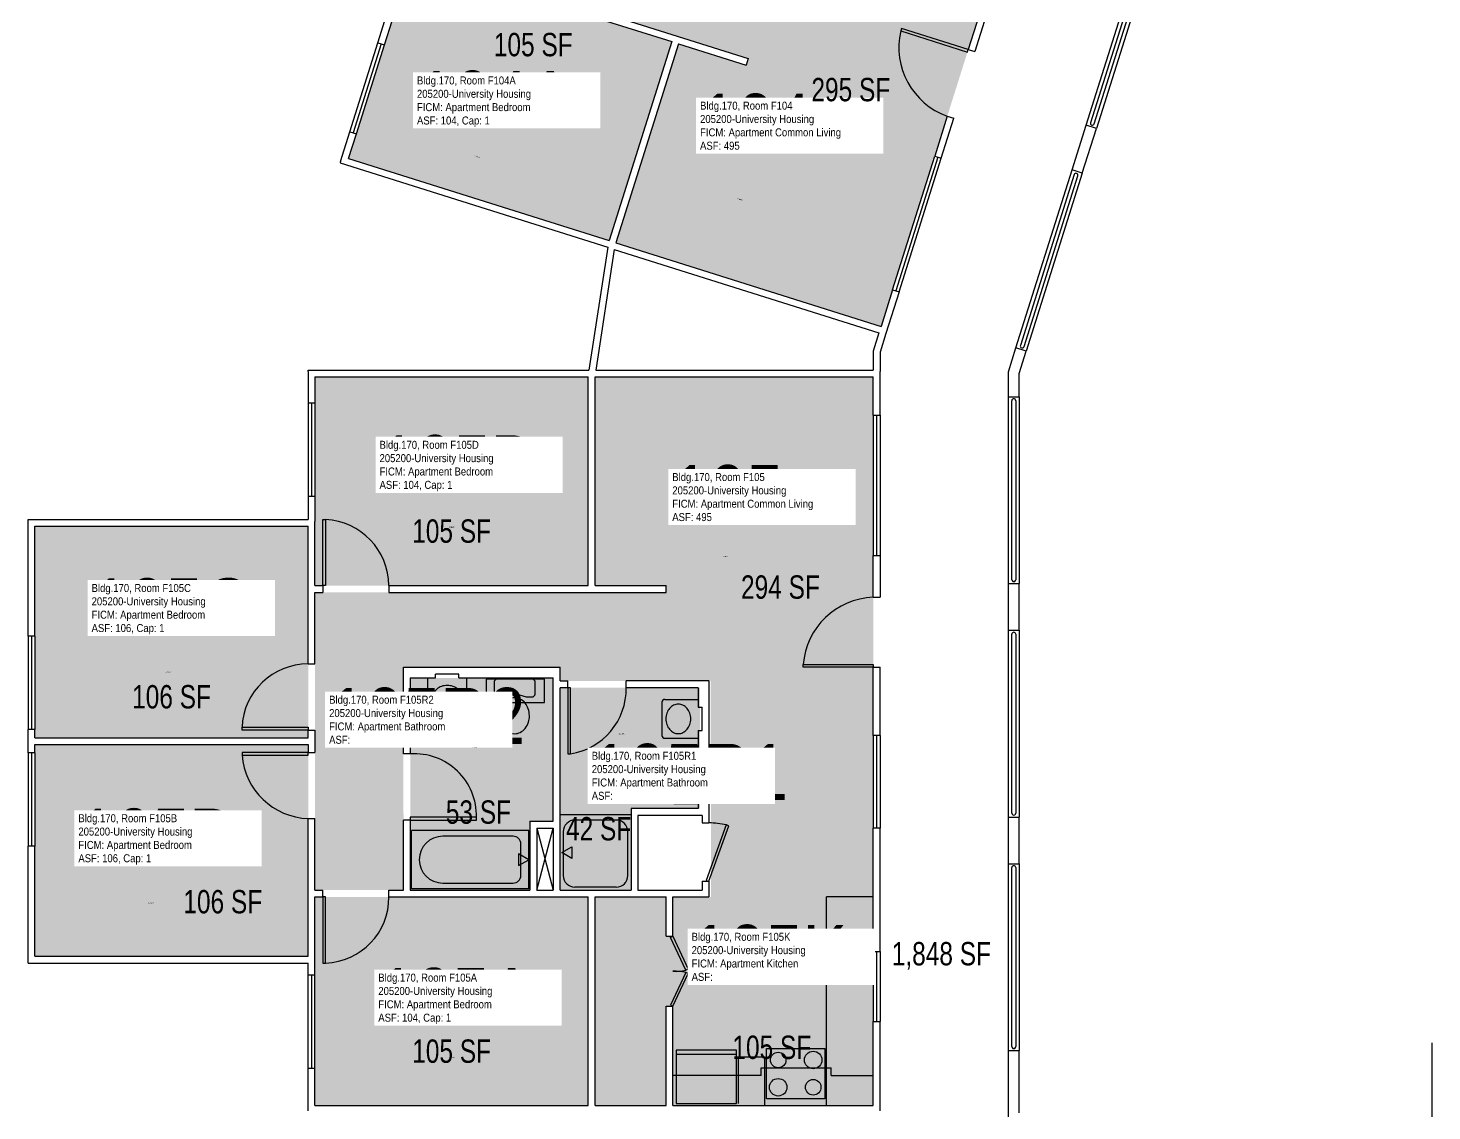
# Model space of a CAD drawing. Header units: inches. Extents: x -56 to 1071, y -144 to 3121.
# Drawn here: x -56 to 665, y 1519 to 2076 of the extents above; entities that cross this region are included whole.
import ezdxf
from ezdxf.enums import TextEntityAlignment as Align

# ---------------------------------------------------------------- set-up
doc = ezdxf.new("R2010")
doc.units = ezdxf.units.IN
doc.header["$LTSCALE"] = 10
doc.header["$MEASUREMENT"] = 0
for name, color, linetype in [('A-DOOR', 2, 'CONTINUOUS'), ('A-FLOR', 3, 'CONTINUOUS'), ('A-GLAZ', 1, 'CONTINUOUS'), ('A-IDEN-RNUM', 7, 'CONTINUOUS'), ('A-IDEN-SNUM', 4, 'CONTINUOUS'), ('A-IDEN-VNUM', 4, 'CONTINUOUS'), ('A-WALL', 5, 'CONTINUOUS'), ('AREA-TEXT', 3, 'CONTINUOUS'), ('P-SANR-FIXT', 2, 'CONTINUOUS'), ('Rooms-Category-Color', 7, 'CONTINUOUS'), ('Rooms-College-Color', 7, 'CONTINUOUS'), ('Rooms-Department-Color', 7, 'CONTINUOUS'), ('Rooms-Division-Color', 7, 'CONTINUOUS'), ('Rooms-Information', 7, 'CONTINUOUS')]:
    doc.layers.add(name, color=color, linetype=linetype)
doc.styles.add('CP_AREA', font='arial.ttf', dxfattribs={"height": 15})
doc.styles.add('CP_ROOMSNUMBER', font='arial.ttf', dxfattribs={"height": 1})
doc.styles.add('CP_ROOMVNUMBER', font='arial.ttf', dxfattribs={"width": 0.85, "height": 0.075})

msp = doc.modelspace()

# ---------------------------------------------------------------- hatches: boundary and pattern name
at = {"layer": 'Rooms-Category-Color', "true_color": 0x728ef3}
for points in [[(187.61, 2260.06), (141.6, 2114.15), (313.74, 2059.87), (312.69, 2056.53), (277.88, 2067.51), (245.63, 1965.22), (382.01, 1922.22), (462.37, 2177.1), (381.78, 2202.51), (348.4, 2096.65), (275.45, 2119.65), (273.34, 2112.97), (196.57, 2137.17), (231, 2246.38)], [(274.54, 2068.56), (242.29, 1966.27), (108.29, 2008.51), (140.54, 2110.8)], [(231.51, 1789), (231.51, 1896.25), (91.01, 1896.25), (91.01, 1789)], [(91.02, 1632.49), (91.02, 1785.49), (271.52, 1785.49), (271.52, 1788.99), (235.02, 1788.99), (235.02, 1896.24), (378.01, 1896.25), (378.02, 1629), (294.52, 1628.99), (294.51, 1739.99), (217.02, 1739.99), (217.01, 1747), (136.51, 1747), (136.52, 1632.49)], [(87.51, 1819.5), (87.51, 1710.75), (-52.99, 1710.75), (-52.99, 1819.5)], [(140.02, 1632.49), (140.02, 1741.5), (213.51, 1741.5), (213.51, 1667.87), (201.52, 1667.87), (201.52, 1632.49)], [(217.02, 1632.49), (217.02, 1736.49), (289.01, 1736.49), (289.01, 1674.37), (253.52, 1674.37), (253.52, 1632.49)], [(87.51, 1707.25), (87.51, 1598.5), (-52.99, 1598.5), (-52.99, 1707.25)], [(91.01, 1629), (91.01, 1521.75), (231.51, 1521.75), (231.51, 1629)], [(235.02, 1521.74), (235.02, 1628.99), (271.52, 1628.99), (271.51, 1608.75), (275.02, 1608.75), (275.02, 1628.99), (378.02, 1629), (378.02, 1521.75), (275.02, 1521.74), (275.02, 1572.75), (271.52, 1572.75), (271.52, 1521.74), (235.02, 1521.74)]]:
    msp.add_hatch(color=171, dxfattribs=at).paths.add_polyline_path(points)
at = {"layer": 'Rooms-College-Color', "true_color": 0xadadad}
for points in [[(187.61, 2260.06), (141.6, 2114.15), (313.74, 2059.87), (312.69, 2056.53), (277.88, 2067.51), (245.63, 1965.22), (382.01, 1922.22), (462.37, 2177.1), (381.78, 2202.51), (348.4, 2096.65), (275.45, 2119.65), (273.34, 2112.97), (196.57, 2137.17), (231, 2246.38)], [(274.54, 2068.56), (242.29, 1966.27), (108.29, 2008.51), (140.54, 2110.8)], [(231.51, 1789), (231.51, 1896.25), (91.01, 1896.25), (91.01, 1789)], [(91.02, 1632.49), (91.02, 1785.49), (271.52, 1785.49), (271.52, 1788.99), (235.02, 1788.99), (235.02, 1896.24), (378.01, 1896.25), (378.02, 1629), (294.52, 1628.99), (294.51, 1739.99), (217.02, 1739.99), (217.01, 1747), (136.51, 1747), (136.52, 1632.49)], [(87.51, 1819.5), (87.51, 1710.75), (-52.99, 1710.75), (-52.99, 1819.5)], [(140.02, 1632.49), (140.02, 1741.5), (213.51, 1741.5), (213.51, 1667.87), (201.52, 1667.87), (201.52, 1632.49)], [(217.02, 1632.49), (217.02, 1736.49), (289.01, 1736.49), (289.01, 1674.37), (253.52, 1674.37), (253.52, 1632.49)], [(87.51, 1707.25), (87.51, 1598.5), (-52.99, 1598.5), (-52.99, 1707.25)], [(91.01, 1629), (91.01, 1521.75), (231.51, 1521.75), (231.51, 1629)], [(235.02, 1521.74), (235.02, 1628.99), (271.52, 1628.99), (271.51, 1608.75), (275.02, 1608.75), (275.02, 1628.99), (378.02, 1629), (378.02, 1521.75), (275.02, 1521.74), (275.02, 1572.75), (271.52, 1572.75), (271.52, 1521.74), (235.02, 1521.74)]]:
    msp.add_hatch(color=253, dxfattribs=at).paths.add_polyline_path(points)
at = {"layer": 'Rooms-Department-Color', "true_color": 0x604aed}
for points in [[(187.61, 2260.06), (141.6, 2114.15), (313.74, 2059.87), (312.69, 2056.53), (277.88, 2067.51), (245.63, 1965.22), (382.01, 1922.22), (462.37, 2177.1), (381.78, 2202.51), (348.4, 2096.65), (275.45, 2119.65), (273.34, 2112.97), (196.57, 2137.17), (231, 2246.38)], [(274.54, 2068.56), (242.29, 1966.27), (108.29, 2008.51), (140.54, 2110.8)], [(231.51, 1789), (231.51, 1896.25), (91.01, 1896.25), (91.01, 1789)], [(91.02, 1632.49), (91.02, 1785.49), (271.52, 1785.49), (271.52, 1788.99), (235.02, 1788.99), (235.02, 1896.24), (378.01, 1896.25), (378.02, 1629), (294.52, 1628.99), (294.51, 1739.99), (217.02, 1739.99), (217.01, 1747), (136.51, 1747), (136.52, 1632.49)], [(87.51, 1819.5), (87.51, 1710.75), (-52.99, 1710.75), (-52.99, 1819.5)], [(140.02, 1632.49), (140.02, 1741.5), (213.51, 1741.5), (213.51, 1667.87), (201.52, 1667.87), (201.52, 1632.49)], [(217.02, 1632.49), (217.02, 1736.49), (289.01, 1736.49), (289.01, 1674.37), (253.52, 1674.37), (253.52, 1632.49)], [(87.51, 1707.25), (87.51, 1598.5), (-52.99, 1598.5), (-52.99, 1707.25)], [(91.01, 1629), (91.01, 1521.75), (231.51, 1521.75), (231.51, 1629)], [(235.02, 1521.74), (235.02, 1628.99), (271.52, 1628.99), (271.51, 1608.75), (275.02, 1608.75), (275.02, 1628.99), (378.02, 1629), (378.02, 1521.75), (275.02, 1521.74), (275.02, 1572.75), (271.52, 1572.75), (271.52, 1521.74), (235.02, 1521.74)]]:
    msp.add_hatch(color=173, dxfattribs=at).paths.add_polyline_path(points)
at = {"layer": 'Rooms-Division-Color', "true_color": 0x604aed}
for points in [[(187.61, 2260.06), (141.6, 2114.15), (313.74, 2059.87), (312.69, 2056.53), (277.88, 2067.51), (245.63, 1965.22), (382.01, 1922.22), (462.37, 2177.1), (381.78, 2202.51), (348.4, 2096.65), (275.45, 2119.65), (273.34, 2112.97), (196.57, 2137.17), (231, 2246.38)], [(274.54, 2068.56), (242.29, 1966.27), (108.29, 2008.51), (140.54, 2110.8)], [(231.51, 1789), (231.51, 1896.25), (91.01, 1896.25), (91.01, 1789)], [(91.02, 1632.49), (91.02, 1785.49), (271.52, 1785.49), (271.52, 1788.99), (235.02, 1788.99), (235.02, 1896.24), (378.01, 1896.25), (378.02, 1629), (294.52, 1628.99), (294.51, 1739.99), (217.02, 1739.99), (217.01, 1747), (136.51, 1747), (136.52, 1632.49)], [(87.51, 1819.5), (87.51, 1710.75), (-52.99, 1710.75), (-52.99, 1819.5)], [(140.02, 1632.49), (140.02, 1741.5), (213.51, 1741.5), (213.51, 1667.87), (201.52, 1667.87), (201.52, 1632.49)], [(217.02, 1632.49), (217.02, 1736.49), (289.01, 1736.49), (289.01, 1674.37), (253.52, 1674.37), (253.52, 1632.49)], [(87.51, 1707.25), (87.51, 1598.5), (-52.99, 1598.5), (-52.99, 1707.25)], [(91.01, 1629), (91.01, 1521.75), (231.51, 1521.75), (231.51, 1629)], [(235.02, 1521.74), (235.02, 1628.99), (271.52, 1628.99), (271.51, 1608.75), (275.02, 1608.75), (275.02, 1628.99), (378.02, 1629), (378.02, 1521.75), (275.02, 1521.74), (275.02, 1572.75), (271.52, 1572.75), (271.52, 1521.74), (235.02, 1521.74)]]:
    msp.add_hatch(color=173, dxfattribs=at).paths.add_polyline_path(points)

# ---------------------------------------------------------------- linework, layer by layer
at = {"layer": 'A-DOOR'}
for p, q in [((392.55, 2075.39), (392.13, 2074.04)), ((392.13, 2074.04), (426.46, 2063.21)), ((426.89, 2064.56), (392.55, 2075.39)), ((426.46, 2063.21), (426.89, 2064.56)), ((95.01, 1823), (96.43, 1823)), ((95.01, 1789), (95.01, 1823)), ((96.43, 1823), (96.43, 1789)), ((96.43, 1789), (95.01, 1789)), ((342.01, 1748.41), (378.01, 1748.41)), ((342.01, 1747), (342.01, 1748.41)), ((378.01, 1747), (342.01, 1747)), ((378.01, 1748.41), (378.01, 1747)), ((221.01, 1736.5), (221.01, 1702.5)), ((222.43, 1736.5), (221.01, 1736.5)), ((222.43, 1702.5), (222.43, 1736.5)), ((53.51, 1716.16), (87.51, 1716.16)), ((53.51, 1714.75), (53.51, 1716.16)), ((87.51, 1714.75), (53.51, 1714.75)), ((87.51, 1716.16), (87.51, 1714.75)), ((53.51, 1703.25), (53.51, 1701.83)), ((87.51, 1703.25), (53.51, 1703.25)), ((87.51, 1701.83), (87.51, 1703.25)), ((53.51, 1701.83), (87.51, 1701.83)), ((221.01, 1702.5), (222.43, 1702.5)), ((174.01, 1669.91), (140.01, 1669.91)), ((140.01, 1669.91), (140.01, 1668.5)), ((140.01, 1668.5), (174.01, 1668.5)), ((174.01, 1668.5), (174.01, 1669.91)), ((302.48, 1665.96), (292.18, 1637.48)), ((293.51, 1637), (303.81, 1665.48)), ((303.81, 1665.48), (302.48, 1665.96)), ((292.18, 1637.48), (293.51, 1637)), ((95.01, 1629), (95.01, 1595)), ((96.43, 1629), (95.01, 1629)), ((96.43, 1595), (96.43, 1629)), ((273.73, 1608.15), (275.01, 1608.75)), ((281.61, 1591.3), (273.73, 1608.15)), ((275.01, 1608.75), (282.89, 1591.9)), ((95.01, 1595), (96.43, 1595)), ((281.61, 1590.19), (273.73, 1573.35)), ((275.01, 1572.75), (282.89, 1589.59)), ((282.89, 1591.9), (281.61, 1591.3)), ((282.89, 1589.59), (281.61, 1590.19)), ((273.73, 1573.35), (275.01, 1572.75))]:
    msp.add_line(p, q, dxfattribs=at)
for centre, radius, start, end in [((428.77, 2065.61), 37.6, 167.0536, 250.24935), ((94.63, 1788.66), 34.38, 0.55848, 87.00377), ((379.49, 1745.43), 37.6, 92.25231, 175.44805), ((87.46, 1714.77), 33.98, 89.91731, 177.64494), ((217.16, 1735.94), 33.85, 278.94866, 0.94473), ((88.83, 1704.66), 35.43, 184.57233, 267.86542), ((142.14, 1670.68), 31.88, 358.61692, 93.82083), ((292.59, 1620.46), 46.56, 77.73028, 88.86335), ((95.25, 1628.74), 33.77, 272.00499, 0.43276), ((276.18, 1616.42), 25.7, 267.39966, 282.20489), ((276.18, 1565.07), 25.7, 77.79511, 92.60034)]:
    msp.add_arc(centre, radius, start, end, dxfattribs=at)
at = {"layer": 'A-FLOR'}
for p, q in [((517.38, 2114.64), (489.72, 2026.9)), ((491.63, 2026.3), (519.29, 2114.04)), ((481.3, 2000.2), (453.64, 1912.45)), ((455.55, 1911.85), (483.21, 1999.59)), ((449.26, 1792.02), (449.26, 1884.02)), ((451.26, 1884.02), (451.26, 1792.02)), ((449.26, 1672.02), (449.26, 1764.02)), ((451.26, 1764.02), (451.26, 1672.02)), ((205.01, 1664.37), (213.51, 1632.5)), ((205.01, 1632.49), (213.51, 1664.37)), ((449.25, 1552.02), (449.26, 1644.02)), ((451.26, 1644.02), (451.25, 1552.02))]:
    msp.add_line(p, q, dxfattribs=at)
for centre, start, end in [((490.67, 2026.6), 162.5016, 342.5016), ((482.25, 1999.9), 342.5016, 162.5016), ((454.59, 1912.15), 162.5016, 342.5016), ((450.26, 1884.02), 359.9984, 179.9984), ((450.26, 1792.02), 179.9984, 359.9984), ((450.26, 1764.02), 359.9984, 179.9984), ((450.26, 1672.02), 179.9984, 359.9984), ((450.26, 1644.02), 359.9984, 179.9984), ((450.25, 1552.02), 179.9984, 359.9984)]:
    msp.add_arc(centre, 1, start, end, dxfattribs=at)
at = {"layer": 'A-GLAZ'}
for p, q in [((108.94, 2022.2), (123.37, 2067.98)), ((125.04, 2067.46), (110.61, 2021.68)), ((112.28, 2021.15), (126.71, 2066.93)), ((387.95, 1941.06), (409.6, 2009.72)), ((411.27, 2009.2), (389.62, 1940.53)), ((391.29, 1940), (412.94, 2008.67)), ((87.51, 1883), (87.51, 1835)), ((89.26, 1883), (89.26, 1835)), ((91.01, 1883), (91.01, 1835)), ((378.01, 1876.5), (378.01, 1804.5)), ((379.76, 1876.5), (379.76, 1804.5)), ((381.51, 1876.5), (381.51, 1804.5)), ((-56.49, 1763), (-56.49, 1715)), ((-54.74, 1763), (-54.74, 1715)), ((-52.99, 1763), (-52.99, 1715)), ((378.01, 1712), (378.01, 1664.25)), ((379.76, 1712), (379.76, 1664.25)), ((381.51, 1712), (381.51, 1664.25)), ((-56.49, 1703), (-56.49, 1655)), ((-54.74, 1703), (-54.74, 1655)), ((-52.99, 1703), (-52.99, 1655)), ((378.01, 1601), (378.01, 1565)), ((379.76, 1601), (379.76, 1565)), ((381.51, 1601), (381.51, 1565)), ((87.51, 1541), (87.51, 1589)), ((89.26, 1589), (89.26, 1541)), ((91.01, 1541), (91.01, 1589))]:
    msp.add_line(p, q, dxfattribs=at)
at = {"layer": 'A-WALL'}
for p, q in [((487.46, 2025.55), (516.32, 2117.1)), ((521.57, 2115.45), (492.7, 2023.89)), ((177.83, 2102.71), (313.74, 2059.87)), ((176.78, 2099.38), (274.54, 2068.56)), ((437.41, 2097.94), (426.89, 2064.56)), ((440.75, 2096.89), (430.22, 2063.51)), ((123.37, 2067.98), (126.98, 2079.43)), ((126.71, 2066.93), (130.62, 2079.33)), ((123.37, 2067.98), (126.71, 2066.93)), ((274.54, 2068.56), (242.29, 1966.27)), ((277.88, 2067.5), (245.63, 1965.22)), ((277.88, 2067.5), (312.69, 2056.53)), ((426.89, 2064.56), (430.22, 2063.51)), ((313.74, 2059.87), (312.69, 2056.53)), ((416.06, 2030.23), (409.6, 2009.72)), ((412.94, 2008.67), (419.4, 2029.18)), ((416.06, 2030.23), (419.4, 2029.18)), ((104.13, 2006.94), (108.94, 2022.2)), ((108.29, 2008.51), (112.28, 2021.15)), ((108.94, 2022.2), (112.28, 2021.15)), ((480.24, 2002.66), (487.46, 2025.55)), ((485.49, 2001), (492.7, 2023.89)), ((492.7, 2023.89), (487.46, 2025.55)), ((104.13, 2006.94), (103.9, 2006.23)), ((108.29, 2008.51), (242.29, 1966.27)), ((409.6, 2009.72), (412.94, 2008.67)), ((103.9, 2006.23), (241.49, 1962.85)), ((451.38, 1911.1), (480.24, 2002.66)), ((485.49, 2001), (456.62, 1909.44)), ((485.49, 2001), (480.24, 2002.66)), ((245.63, 1965.22), (382.01, 1922.22)), ((241.49, 1962.85), (231.78, 1899.75)), ((244.87, 1961.78), (235.32, 1899.75)), ((244.87, 1961.78), (380.96, 1918.87)), ((387.95, 1941.06), (382.01, 1922.22)), ((391.29, 1940), (384.52, 1918.54)), ((387.95, 1941.06), (391.29, 1940)), ((380.96, 1918.87), (378.01, 1909.54)), ((384.52, 1918.54), (381.51, 1909)), ((378.01, 1909.54), (378.01, 1899.75)), ((381.51, 1909), (381.51, 1899)), ((447.51, 1898.84), (451.38, 1911.1)), ((456.62, 1909.44), (451.38, 1911.1)), ((453.01, 1898), (456.62, 1909.44)), ((87.51, 1899.75), (231.78, 1899.75)), ((87.51, 1899), (87.51, 1899.75)), ((87.51, 1899), (87.51, 1883)), ((235.32, 1899.75), (378.01, 1899.75)), ((381.51, 1876.5), (381.51, 1899)), ((447.51, 1886), (447.51, 1898.84)), ((91.01, 1896.25), (231.51, 1896.25)), ((91.01, 1896.25), (91.01, 1883)), ((231.51, 1789), (231.51, 1896.25)), ((235.01, 1896.25), (378.01, 1896.25)), ((235.01, 1789), (235.01, 1896.25)), ((378.01, 1876.5), (378.01, 1896.25)), ((453.01, 1886), (453.01, 1898)), ((447.51, 1886), (453.01, 1886)), ((447.51, 1790), (447.51, 1886)), ((453.01, 1886), (453.01, 1790)), ((87.51, 1883), (91.01, 1883)), ((378.01, 1876.5), (381.51, 1876.5)), ((87.51, 1835), (87.51, 1823)), ((87.51, 1835), (91.01, 1835)), ((91.01, 1835), (91.01, 1822)), ((-56.49, 1763), (-56.49, 1823)), ((-56.49, 1823), (87.51, 1823)), ((-52.99, 1819.5), (87.51, 1819.5)), ((-52.99, 1763), (-52.99, 1819.5)), ((87.51, 1748.75), (87.51, 1819.5)), ((91.01, 1789), (91.01, 1822)), ((378.01, 1783), (378.01, 1804.5)), ((378.01, 1804.5), (381.51, 1804.5)), ((381.51, 1804.5), (381.51, 1783)), ((447.51, 1790), (453.01, 1790)), ((447.51, 1766), (447.51, 1790)), ((453.01, 1766), (453.01, 1790)), ((91.01, 1789), (95.01, 1789)), ((91.01, 1785.5), (95.01, 1785.5)), ((91.01, 1748.75), (91.01, 1785.5)), ((95.01, 1789), (95.01, 1785.5)), ((129.01, 1789), (129.01, 1785.5)), ((129.01, 1789), (231.51, 1789)), ((129.01, 1785.5), (271.51, 1785.5)), ((235.01, 1789), (271.51, 1789)), ((271.51, 1785.5), (271.51, 1789)), ((378.01, 1783), (381.51, 1783)), ((-52.99, 1763), (-56.49, 1763)), ((447.51, 1766), (453.01, 1766)), ((447.51, 1670), (447.51, 1766)), ((453.01, 1766), (453.01, 1670)), ((87.51, 1748.75), (91.01, 1748.75)), ((136.51, 1702.5), (136.51, 1747)), ((136.51, 1747), (217.01, 1747)), ((217.01, 1740), (217.01, 1747)), ((378.01, 1712), (378.01, 1747)), ((378.01, 1747), (381.51, 1747)), ((381.51, 1712), (381.51, 1747)), ((140.01, 1741.5), (153.01, 1741.5)), ((140.01, 1741.5), (140.01, 1702.5)), ((153.01, 1741.5), (153.01, 1743.5)), ((165.01, 1743.5), (153.01, 1743.5)), ((165.01, 1741.5), (165.01, 1743.5)), ((165.01, 1741.5), (213.51, 1741.5)), ((213.51, 1667.87), (213.51, 1741.5)), ((217.01, 1740), (221.01, 1740)), ((221.01, 1736.5), (221.01, 1740)), ((251.01, 1736.5), (251.01, 1740)), ((293.51, 1740), (251.01, 1740)), ((293.51, 1740), (293.51, 1667)), ((221.01, 1736.5), (217.01, 1736.5)), ((217.01, 1632.5), (217.01, 1736.5)), ((288.01, 1736.5), (251.01, 1736.5)), ((288.01, 1736.5), (288.01, 1726.5)), ((288.01, 1726.5), (290.01, 1726.5)), ((290.01, 1714.5), (290.01, 1726.5)), ((-52.99, 1715), (-56.49, 1715)), ((-56.49, 1703), (-56.49, 1715)), ((-52.99, 1710.75), (-52.99, 1715)), ((-52.99, 1710.75), (87.51, 1710.75)), ((87.51, 1714.75), (91.01, 1714.75)), ((87.51, 1710.75), (87.51, 1714.75)), ((91.01, 1714.75), (91.01, 1703.25)), ((288.01, 1714.5), (290.01, 1714.5)), ((288.01, 1714.5), (288.01, 1674.37)), ((381.51, 1712), (378.01, 1712)), ((-52.99, 1703), (-52.99, 1707.25)), ((-52.99, 1707.25), (87.51, 1707.25)), ((87.51, 1707.25), (87.51, 1703.25)), ((87.51, 1703.25), (91.01, 1703.25)), ((-52.99, 1703), (-56.49, 1703)), ((140.01, 1702.5), (136.51, 1702.5)), ((253.51, 1674.37), (253.51, 1632.5)), ((288.01, 1674.37), (253.51, 1674.37)), ((87.51, 1669.25), (91.01, 1669.25)), ((87.51, 1598.5), (87.51, 1669.25)), ((91.01, 1632.5), (91.01, 1669.25)), ((140.01, 1668.5), (136.51, 1668.5)), ((136.51, 1632.5), (136.51, 1668.5)), ((140.01, 1668.5), (140.01, 1632.5)), ((201.51, 1667.87), (201.51, 1632.5)), ((201.51, 1667.87), (213.51, 1667.87)), ((257.01, 1670.87), (257.01, 1632.5)), ((290.01, 1670.87), (257.01, 1670.87)), ((290.01, 1670.87), (290.01, 1667)), ((447.51, 1670), (453.01, 1670)), ((447.51, 1646), (447.51, 1670)), ((453.01, 1646), (453.01, 1670)), ((205.01, 1664.37), (205.01, 1632.5)), ((205.01, 1664.37), (213.51, 1664.37)), ((213.51, 1664.37), (213.51, 1632.5)), ((290.01, 1667), (293.51, 1667)), ((378.01, 1629), (378.01, 1664.25)), ((381.51, 1664.25), (378.01, 1664.25)), ((381.51, 1601), (381.51, 1664.25)), ((-52.99, 1655), (-56.49, 1655)), ((-56.49, 1595), (-56.49, 1655)), ((-52.99, 1598.5), (-52.99, 1655)), ((447.51, 1646), (453.01, 1646)), ((447.51, 1550), (447.51, 1646)), ((453.01, 1646), (453.01, 1550)), ((91.01, 1632.5), (95.01, 1632.5)), ((95.01, 1629), (95.01, 1632.5)), ((129.01, 1629), (129.01, 1632.5)), ((129.01, 1632.5), (136.51, 1632.5)), ((140.01, 1632.5), (201.51, 1632.5)), ((205.01, 1632.5), (213.51, 1632.5)), ((217.01, 1632.5), (253.51, 1632.5)), ((257.01, 1632.5), (290.01, 1632.5)), ((290.01, 1637), (293.51, 1637)), ((290.01, 1637), (290.01, 1632.5)), ((293.51, 1637), (293.51, 1629)), ((91.01, 1629), (95.01, 1629)), ((91.01, 1594), (91.01, 1629)), ((129.01, 1629), (231.51, 1629)), ((231.51, 1521.75), (231.51, 1629)), ((235.01, 1629), (271.51, 1629)), ((235.01, 1521.75), (235.01, 1629)), ((271.51, 1608.75), (271.51, 1629)), ((275.01, 1608.75), (275.01, 1629)), ((275.01, 1629), (293.51, 1629)), ((378.01, 1601), (378.01, 1629)), ((271.51, 1608.75), (275.01, 1608.75)), ((-56.49, 1595), (87.51, 1595)), ((-52.99, 1598.5), (87.51, 1598.5)), ((87.51, 1589), (87.51, 1595)), ((378.01, 1601), (381.51, 1601)), ((87.51, 1589), (91.01, 1589)), ((91.01, 1589), (91.01, 1594)), ((271.51, 1572.75), (275.01, 1572.75)), ((271.51, 1521.75), (271.51, 1572.75)), ((275.01, 1521.75), (275.01, 1572.75)), ((378.01, 1565), (381.51, 1565)), ((378.01, 1521.75), (378.01, 1565)), ((381.51, 1519), (381.51, 1565)), ((665.22, 1554), (665.22, 767.89)), ((447.51, 1550), (453.01, 1550)), ((447.51, 761.75), (447.51, 1550)), ((453.01, 1518), (453.01, 1550)), ((87.51, 1541), (91.01, 1541)), ((87.51, 1519), (87.51, 1541)), ((91.01, 1521.75), (91.01, 1541)), ((91.01, 1521.75), (231.51, 1521.75)), ((235.01, 1521.75), (271.51, 1521.75)), ((275.01, 1521.75), (378.01, 1521.75))]:
    msp.add_line(p, q, dxfattribs=at)
at = {"layer": 'P-SANR-FIXT'}
for p, q in [((149.01, 1724.37), (149.01, 1741.5)), ((169.01, 1724.37), (169.01, 1741.5)), ((179.01, 1740.87), (179.01, 1728.87)), ((209.01, 1740.87), (179.01, 1740.87)), ((184.14, 1740.87), (183.14, 1739.87)), ((183.14, 1739.87), (183.14, 1732.87)), ((203.14, 1740.87), (184.14, 1740.87)), ((204.14, 1739.87), (203.14, 1740.87)), ((204.14, 1733.05), (204.14, 1739.87)), ((209.01, 1728.87), (209.01, 1740.87)), ((183.14, 1732.87), (184.02, 1732)), ((187.64, 1731.87), (191.08, 1732.86)), ((191.2, 1732.87), (196.08, 1732.87)), ((196.19, 1732.86), (199.64, 1731.87)), ((203.14, 1731.87), (204.02, 1732.75)), ((179.01, 1728.87), (209.01, 1728.87)), ((184.31, 1731.87), (187.64, 1731.87)), ((199.64, 1731.87), (203.14, 1731.87)), ((269.39, 1729), (269.39, 1712)), ((270.89, 1730.5), (288.01, 1730.5)), ((150.51, 1722.87), (167.51, 1722.87)), ((270.89, 1710.5), (288.01, 1710.5)), ((275.41, 1707), (275.41, 1677)), ((287.41, 1707), (275.41, 1707)), ((287.41, 1677), (287.41, 1707)), ((278.41, 1701.32), (278.41, 1698)), ((278.41, 1698), (279.41, 1694.5)), ((279.41, 1702.5), (278.54, 1701.62)), ((286.41, 1702.5), (279.41, 1702.5)), ((287.41, 1701.5), (286.41, 1702.5)), ((287.41, 1682.5), (287.41, 1701.5)), ((279.4, 1689.44), (278.41, 1686)), ((279.41, 1694.5), (279.41, 1689.56)), ((278.41, 1686), (278.41, 1682.5)), ((278.41, 1682.5), (279.41, 1681.5)), ((286.41, 1681.5), (287.41, 1682.5)), ((275.41, 1677), (287.41, 1677)), ((279.41, 1681.5), (286.41, 1681.5)), ((217.01, 1671.37), (253.51, 1671.37)), ((245.85, 1668.5), (224.68, 1668.5)), ((140.64, 1633.12), (140.64, 1663.12)), ((200.89, 1663.12), (140.64, 1663.12)), ((192.85, 1660.17), (156.7, 1660.17)), ((200.89, 1633.12), (200.89, 1663.12)), ((218.68, 1662.5), (218.68, 1640)), ((251.85, 1640), (251.85, 1662.5)), ((196.87, 1640.09), (196.87, 1656.16)), ((217.91, 1651.75), (223.11, 1654.75)), ((223.11, 1654.75), (223.11, 1648.75)), ((200.89, 1648.12), (195.69, 1651.12)), ((195.69, 1651.12), (195.69, 1645.12)), ((195.69, 1645.12), (200.89, 1648.12)), ((223.11, 1648.75), (217.91, 1651.75)), ((200.89, 1633.12), (140.64, 1633.12)), ((156.7, 1636.07), (192.85, 1636.07)), ((245.85, 1634), (224.68, 1634)), ((378.01, 1629), (354.01, 1629)), ((354.01, 1521.75), (354.01, 1629)), ((307.64, 1550.25), (276.64, 1550.25)), ((276.64, 1550.25), (276.64, 1522.75)), ((307.64, 1548), (276.64, 1548)), ((307.64, 1522.75), (307.64, 1550.25)), ((308.64, 1546.75), (308.64, 1522.75)), ((308.64, 1546.75), (322.15, 1546.75)), ((322.15, 1546.75), (322.15, 1521.75)), ((323.15, 1551.16), (353.15, 1551.16)), ((323.15, 1525.16), (323.15, 1551.16)), ((353.15, 1551.16), (353.15, 1525.16)), ((320.38, 1537.16), (320.38, 1541.16)), ((320.38, 1541.16), (356.38, 1541.16)), ((356.38, 1537.16), (356.38, 1541.16)), ((320.38, 1537.16), (275.01, 1537.16)), ((356.38, 1537.16), (378.01, 1537.16)), ((353.15, 1525.16), (323.15, 1525.16)), ((276.64, 1522.75), (307.64, 1522.75))]:
    msp.add_line(p, q, dxfattribs=at)
for centre, radius in [((329.15, 1545.16), 4), ((347.15, 1545.16), 4.5), ((329.15, 1531.16), 4.5), ((347.15, 1531.16), 4)]:
    msp.add_circle(centre, radius, dxfattribs=at)
for centre, radius, start, end in [((156.83, 1731.27), 5.42, 153.80841, 180), ((157.89, 1730.75), 6.59, 130.10091, 153.80841), ((158.57, 1729.94), 7.65, 109.22936, 130.10091), ((159.01, 1728.67), 9, 90, 109.22936), ((159.01, 1728.67), 9, 70.77064, 90), ((159.46, 1729.94), 7.65, 49.89909, 70.77064), ((160.14, 1730.75), 6.59, 26.19159, 49.89909), ((161.19, 1731.27), 5.42, 0, 26.19159), ((191.2, 1732.45), 0.418, 90, 105.9454), ((196.08, 1732.45), 0.418, 74.0546, 90), ((203.72, 1733.05), 0.418, 315, 0), ((156.83, 1731.27), 5.42, 180, 206.19159), ((157.89, 1731.79), 6.59, 206.19159, 229.89909), ((158.57, 1732.6), 7.65, 229.89909, 250.77064), ((159.01, 1733.87), 9, 250.77064, 270), ((159.01, 1733.87), 9, 270, 289.22936), ((159.46, 1732.6), 7.65, 289.22936, 310.10091), ((160.14, 1731.79), 6.59, 310.10091, 333.80841), ((161.19, 1731.27), 5.42, 333.80841, 0), ((184.31, 1732.29), 0.418, 225, 270), ((197.22, 1722.11), 11.18, 161.16462, 180), ((195.46, 1722.7), 9.33, 140.52754, 161.16462), ((194.35, 1723.62), 7.89, 116.70119, 140.52754), ((193.64, 1725.04), 6.3, 90, 116.70119), ((193.64, 1725.04), 6.3, 63.29881, 90), ((192.93, 1723.62), 7.89, 39.47246, 63.29881), ((191.81, 1722.7), 9.33, 18.83538, 39.47246), ((190.06, 1722.11), 11.18, 0, 18.83538), ((270.89, 1729), 1.5, 90, 180), ((279.12, 1720.94), 7.65, 139.89909, 160.77064), ((278.31, 1721.62), 6.59, 116.19159, 139.89909), ((277.79, 1722.68), 5.42, 90, 116.19159), ((277.79, 1722.68), 5.42, 63.80841, 90), ((277.27, 1721.62), 6.59, 40.10091, 63.80841), ((276.46, 1720.94), 7.65, 19.22936, 40.10091), ((150.51, 1724.37), 1.5, 180, 270), ((167.51, 1724.37), 1.5, 270, 0), ((197.22, 1722.11), 11.18, 180, 198.83538), ((195.46, 1721.51), 9.33, 198.83538, 219.47246), ((191.11, 1722.09), 10.24, 320.52754, 341.16462), ((192.71, 1721.54), 8.55, 341.16462, 3.77544), ((280.39, 1720.5), 9, 160.77064, 180), ((280.39, 1720.5), 9, 180, 199.22936), ((275.19, 1720.5), 9, 0, 19.22936), ((275.19, 1720.5), 9, 340.77064, 0), ((194.35, 1720.59), 7.89, 219.47246, 243.29881), ((193.64, 1719.18), 6.3, 243.29881, 270), ((193.64, 1719.18), 6.3, 270, 296.70119), ((192.93, 1720.59), 7.89, 296.70119, 320.52754), ((270.89, 1712), 1.5, 180, 270), ((279.12, 1720.05), 7.65, 199.22936, 220.10091), ((278.31, 1719.37), 6.59, 220.10091, 243.80841), ((277.79, 1718.32), 5.42, 243.80841, 270), ((277.79, 1718.32), 5.42, 270, 296.19159), ((277.27, 1719.37), 6.59, 296.19159, 319.89909), ((276.46, 1720.05), 7.65, 319.89909, 340.77064), ((267.13, 1691.29), 7.89, 129.47246, 153.29881), ((268.05, 1690.17), 9.33, 108.83538, 129.47246), ((268.65, 1688.42), 11.18, 90, 108.83538), ((268.65, 1688.42), 11.18, 71.16462, 90), ((269.24, 1690.17), 9.33, 50.52754, 71.16462), ((270.16, 1691.29), 7.89, 26.70119, 50.52754), ((278.83, 1701.32), 0.418, 135, 180), ((265.72, 1692), 6.3, 153.29881, 180), ((265.72, 1692), 6.3, 180, 206.70119), ((267.13, 1692.71), 7.89, 206.70119, 230.52754), ((270.16, 1692.71), 7.89, 309.47246, 333.29881), ((271.58, 1692), 6.3, 0, 26.70119), ((271.58, 1692), 6.3, 333.29881, 0), ((278.99, 1689.56), 0.418, 344.0546, 0), ((268.63, 1694.53), 10.24, 230.52754, 251.16462), ((268.08, 1692.93), 8.55, 251.16462, 273.77544), ((268.65, 1695.57), 11.18, 270, 288.83538), ((269.24, 1693.82), 9.33, 288.83538, 309.47246), ((224.68, 1662.5), 6, 90, 180), ((245.85, 1662.5), 6, 0, 90), ((156.7, 1648.12), 12.05, 90, 270), ((192.85, 1656.16), 4.02, 0, 90), ((192.85, 1640.09), 4.02, 270, 0), ((224.68, 1640), 6, 180, 270), ((245.85, 1640), 6, 270, 0)]:
    msp.add_arc(centre, radius, start, end, dxfattribs=at)

# ---------------------------------------------------------------- texts
at = {"layer": 'A-IDEN-RNUM', "style": 'CP_ROOMSNUMBER'}
for s, rotation, p in [('0104-A0', 342.43339, (172.97, 2009.61)), ('0104-00', 342.46613, (308.2, 1987.66)), ('0105-D0', 0.26878, (160, 1818.83)), ('0105-00', 0.26878, (300.72, 1803.88)), ('0105-C0', 0.23604, (14.21, 1744.46)), ('0105-R1', 0.34821, (247.14, 1712.6)), ('0105-R2', 0.34821, (171.64, 1705.66)), ('0105-B0', 0.26878, (5.36, 1625.74)), ('0105-K0', 0.34821, (309.58, 1598.97)), ('0105-A0', 0.23604, (160.11, 1546.42))]:
    msp.add_text(s, height=0.36, rotation=rotation, dxfattribs=at).set_placement(p)
at = {"layer": 'A-IDEN-SNUM', "style": 'CP_ROOMSNUMBER'}
for s, rotation, p in [('1700F104A0', 342.43339, (172.97, 2009.61)), ('1700F10400', 342.46613, (308.2, 1987.66)), ('1700F105D0', 0.26878, (160, 1818.83)), ('1700F10500', 0.26878, (300.72, 1803.88)), ('1700F105C0', 0.23604, (14.21, 1744.46)), ('1700F105R1', 0.34821, (247.14, 1712.6)), ('1700F105R2', 0.34821, (171.64, 1705.66)), ('1700F105B0', 0.26878, (5.36, 1625.74)), ('1700F105K0', 0.34821, (309.58, 1598.97)), ('1700F105A0', 0.23604, (160.11, 1546.42))]:
    msp.add_text(s, height=0.36, rotation=rotation, dxfattribs=at).set_placement(p)
at = {"layer": 'A-IDEN-VNUM', "style": 'CP_ROOMVNUMBER', "width": 0.85}
for s, p in [('104A', (143.44, 2024.73)), ('104', (288.98, 2012.95)), ('105D', (124.2, 1837.47)), ('105', (274.7, 1822.09)), ('105C', (-23.82, 1763.87)), ('105R2', (98.29, 1707.64)), ('105R1', (233.3, 1678.82)), ('105B', (-30.63, 1645.55)), ('105K', (284.64, 1585.79)), ('105A', (123.57, 1563.63))]:
    msp.add_text(s, height=28.8, dxfattribs=at).set_placement(p)
at = {"layer": 'AREA-TEXT', "style": 'CP_AREA', "width": 0.75}
for s, p in [('105 SF', (203.22, 2067.03)), ('295 SF', (366.49, 2043.9)), ('105 SF', (161.26, 1817.01)), ('294 SF', (330.3, 1788.24)), ('106 SF', (17.26, 1731.86)), ('53 SF', (175.05, 1672.6)), ('42 SF', (236.83, 1664.02)), ('106 SF', (43.6, 1626.53)), ('1,848 SF', (413.04, 1599.8)), ('105 SF', (161.26, 1549.72)), ('105 SF', (325.87, 1551.69))]:
    msp.add_text(s, height=12, dxfattribs=at).set_placement(p, align=Align.MIDDLE_CENTER)

# ---------------------------------------------------------------- next in the draw order: texts
at = {"layer": 'Rooms-Information', "char_height": 4.1143, "width": 92.16, "attachment_point": 7, "style": 'CP_ROOMVNUMBER', "bg_fill": 3, "box_fill_scale": 1.5, "bg_fill_color": 256, "bg_fill_true_color": 13158600, "bg_fill_transparency": 0}
for s, insert in [('Bldg.170, Room F104A^M^J205200-University Housing^M^JFICM: Apartment Bedroom^M^JASF: 104, Cap: 1', (143.44, 2024.73)), ('Bldg.170, Room F104^M^J205200-University Housing^M^JFICM: Apartment Common Living^M^JASF: 495', (288.98, 2012.95)), ('Bldg.170, Room F105D^M^J205200-University Housing^M^JFICM: Apartment Bedroom^M^JASF: 104, Cap: 1', (124.2, 1837.47)), ('Bldg.170, Room F105^M^J205200-University Housing^M^JFICM: Apartment Common Living^M^JASF: 495', (274.7, 1822.09)), ('Bldg.170, Room F105C^M^J205200-University Housing^M^JFICM: Apartment Bedroom^M^JASF: 106, Cap: 1', (-23.82, 1763.87)), ('Bldg.170, Room F105R2^M^J205200-University Housing^M^JFICM: Apartment Bathroom^M^JASF: ', (98.29, 1707.64)), ('Bldg.170, Room F105R1^M^J205200-University Housing^M^JFICM: Apartment Bathroom^M^JASF: ', (233.3, 1678.82)), ('Bldg.170, Room F105B^M^J205200-University Housing^M^JFICM: Apartment Bedroom^M^JASF: 106, Cap: 1', (-30.63, 1645.55)), ('Bldg.170, Room F105K^M^J205200-University Housing^M^JFICM: Apartment Kitchen^M^JASF: ', (284.64, 1585.79)), ('Bldg.170, Room F105A^M^J205200-University Housing^M^JFICM: Apartment Bedroom^M^JASF: 104, Cap: 1', (123.57, 1563.63))]:
    msp.add_mtext(s, dxfattribs=dict(at, insert=insert))

doc.saveas('drawing.dxf')
